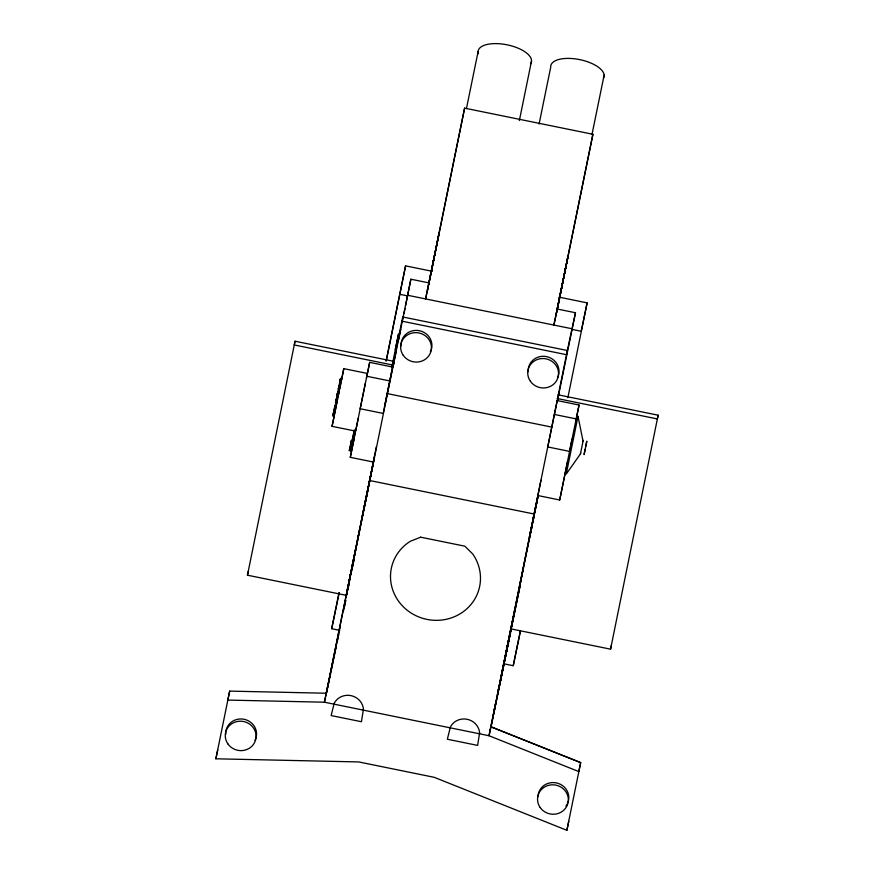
<?xml version="1.0" encoding="UTF-8"?>
<svg xmlns="http://www.w3.org/2000/svg" width="874" height="874" viewBox="0 0 874 874"><rect width="100%" height="100%" fill="white"/><g stroke="black" fill="none" stroke-linecap="round" stroke-linejoin="round"><path stroke-width="1.31" d="M366.272 497.164L365.791 499.688M337.484 393.376L337.364 393.901M334.261 415.467L334.065 416.417L336.359 405.241L332.054 426.337L354.352 430.871M338.697 393.628L337.888 397.539M509.487 636.469L509.728 635.322M335.463 403.395L335.66 402.346M336.676 403.646L336.293 405.722M366.424 378.147L367.408 373.449L343.799 368.642L341.658 379.349M565.052 473.795L567.652 460.817M577.9 416.909L578.009 416.352L583.045 441.141M578.009 416.352L566.254 474.047L580.445 453.912L583.187 440.441M502.998 667.922L502.758 669.102M503.348 666.163L506.712 650.18M506.21 651.938L506.133 652.485L506.385 651.25M507.117 648.191L506.931 649.065L507.728 644.914M507.051 647.809L507.302 646.935M508.089 642.871L507.991 643.57L508.056 643.002M508.428 641.691L508.231 642.215M509.706 635.201L509.957 633.956L509.859 634.622M510.787 629.892L510.624 630.689M432.958 263.227L433.526 260.43M561.742 287.087L561.818 286.617M561.916 286.257L562.091 285.23M493.1 716.035L494.793 707.601M373.471 461.253L373.296 462.018L350.299 457.331L365.408 383.074M369.669 362.36L360.143 408.726L383.14 413.413L392.666 367.047L369.669 362.36L367.353 373.93M373.296 462.018L376.366 446.69M565.227 473.129L559.688 499.994L537.903 495.547L540.973 480.23M557.044 401.767L557.273 400.587L579.058 405.023L575.813 420.798M559.688 499.994L572.066 439.087M489.888 731.636L490.325 729.451M495.973 701.767L495.798 702.609M502.583 669.812L502.31 671.308M506.21 651.381L506.625 650.573M505.423 656.45L505.456 655.762M505.696 654.353L505.106 657.346L505.533 655.926M431.439 270.711L431.614 269.848M431.723 269.323L431.865 268.569M431.953 268.176L432.149 267.182M429.079 282.422L429.265 281.504M430.423 275.834L430.227 276.807M431.723 269.421L431.308 271.464L431.428 270.896M561.392 288.759L561.567 287.896M336.042 400.663L335.867 401.548L336.129 400.303M338.642 387.706L340.587 378.3L339.931 381.37M341.745 378.824L341.352 380.616M434.924 253.558L435.197 252.28M558.737 301.934L558.606 302.568M560.114 295.161L559.447 298.285M564.68 272.655L564.877 271.672M566.024 266.067L562.911 281.373M512.83 619.961L509.411 636.6M529.48 538.318L532.244 525.066M334.873 406.246L335.168 404.924L334.764 406.771M355.478 430.543L353.522 440.157M355.762 430.587L358.264 418.154M352.637 564.003L352.058 566.986L352.561 564.626M366.862 494.433L367.441 491.45L365.955 498.584M369.931 479.422L370.751 475.139L370.281 477.401M429.997 277.932L428.872 283.121M438.748 234.931L439.24 232.418L438.966 233.729M560.715 292.113L560.889 291.348M563.096 280.423L558.715 301.672M494.706 708.027L493.602 713.424M501.501 674.564L501.687 674.193M505.238 656.844L505.019 657.958L505.117 657.27M507.215 647.7L507.576 645.591M504.822 659.488L505.565 655.281M509.007 638.424L509.225 637.31L507.39 646.487M510.077 633.399L510.197 632.743L509.509 636.163M510.34 632.306L510.219 632.918M511.651 625.762L511.814 625.03L511.607 625.992M512.142 623.435L511.738 625.391M521.112 579.309L520.401 582.543M534.954 510.285L535.445 507.838M531.927 525.962L531.305 529.087L532.419 523.657M536.909 501.37L534.145 514.83M536.997 500.715L536.723 502.288L538.111 495.558M537.117 500.573L537.237 499.939L535.15 509.913M333.234 414.418L333.049 415.303L333.311 414.047M337.812 392.055L337.998 390.962L336.676 397.299M338.653 387.794L338.478 388.679L338.741 387.433M405.536 305.889L410.878 279.21L429.036 282.903L425.583 298.93L464.607 108.136L592.911 134.279L557.262 309.494M432.663 264.647L432.849 263.751M433.242 261.872L433.438 260.856M433.821 258.988L433.613 260.015M435.034 253.132L435.307 251.81M438.093 237.947L436.312 246.785L438.366 236.854M438.256 237.378L438.868 234.352M464.607 108.136L428.959 283.362M562.801 281.92L557.448 308.238L557.59 307.539M560.343 293.893L560.026 295.445L560.168 294.866M560.507 293.107L560.671 292.298M560.605 292.604L560.747 291.949M566.702 262.845L567.313 259.818M498.093 691.465L498.388 690.023M501.042 677.35L501.337 675.908M501.862 672.849L502.146 671.407M504.276 662.153L504.593 660.351M504.757 659.575L505.041 658.144M505.489 656.166L505.795 653.949M506.789 649.732L506.603 650.671M507.095 648.268L507.412 646.465M505.653 655.402L508.897 639.342M509.433 636.742L508.679 640.467M509.695 635.453L512.677 620.759M530.005 534.276L530.747 530.54M536.199 504.615L536.483 503.184M534.211 514.753L531.468 528.136M592.911 134.279L553.876 325.062L557.328 309.046L575.485 312.739L557.35 401.242M333.409 413.511L332.863 416.133L333.77 411.829M334.534 407.95L334.993 405.809L334.065 410.168M336.228 399.757L335.529 402.99M337.146 395.081L337.976 391.082L337.725 392.415M338.839 386.887L338.271 389.553L339.188 385.205M340.008 381.042L340.281 379.644M339.669 388.875L340.893 382.823M355.336 431.253L354.899 433.428M350.802 572.885L348.748 583.286L350.867 573.071M352.899 562.714L354.593 554.378M353.118 561.403L346.038 596.592L350.944 572.841M355.816 548.304L353.227 561.283L354.483 555.219M358.307 536.123L359.607 529.633M363.682 510.132L373.46 461.843L362.349 516.239M428.97 282.652L427.452 290.179L427.583 289.545M435.241 252.062L435.077 252.881M437.426 241.366L433.264 261.796M429.396 280.86L433.93 258.453L433.591 260.212M436.355 246.621L436.519 245.823M437.557 240.7L436.705 244.884M556.541 312.455L557.503 307.965M558.89 301.137L558.683 302.164M559.863 296.341L559.895 296.199M560.431 293.522L560.529 293.107M556.651 311.898L555.897 315.634L556.028 315.001M559.502 298.056L562.419 283.81M565.128 270.459L566.123 265.74M564.091 275.594L564.32 274.48M566.024 266.199L566.811 262.32M495.558 703.821L495.886 702.139M501.61 674.597L502.146 672.084M502.55 669.987L502.474 669.834M494.608 708.443C493.449 714.211 496.53 698.971 495.416 704.531M497.929 692.23L497.699 693.421L497.874 692.569M498.551 689.247L498.803 688.013L497.929 692.317M500.704 678.475L500.638 679.36L501.654 674.335M508.012 643.297C507.117 647.962 508.952 639.145 508.078 643.144M508.515 640.861L509.356 637.157L507.565 645.733M510.35 632.033L511.072 628.482L509.99 633.847M520.172 583.592L519.932 584.848M501.632 675.176L502.222 672.204L501.807 674.215M504.025 663.388L503.697 665.016L503.937 663.836L513.246 665.693L520.489 631.061M505.543 655.314L506.199 652.485M520.423 582.292L519.156 588.639L522.433 572.885M529.742 535.511L529.426 537.073L530.431 532.157M530.551 531.611L530.879 529.983L530.758 530.551M507.029 648.584L507.16 647.94M510.165 633.147L510.274 632.601M520.401 582.455L520.959 579.713M521.723 576.206L521.876 575.453L521.592 576.818M532.801 521.603L533.588 517.79M533.479 518.49L534.101 515.365L533.632 517.627M535.937 505.86L535.62 507.412L535.86 506.308M536.603 503.107L537.75 496.967M346.246 595.325L247.462 575.201L295.03 341.221L393.813 361.344M568.745 821.331L566.876 830.3L434.203 777.314L358.668 761.931L215.867 758.796L229.676 691.115L326.297 693.235L374.28 457.069M333.278 414.036L334.808 406.716M335.889 401.166L337.626 392.961M336.031 406.552L339.079 391.628M337.604 398.894L336.741 403.242M353.172 435.623L352.244 440.234L354.352 429.888L353.446 434.258M339.702 630.34L331.694 628.712L339.025 592.67M386.079 361.038L405.58 265.871L432.269 271.311M386.308 360.689L405.58 265.871M391.738 367.408L398.522 333.988L395.267 349.578M410.878 279.21L324.429 702.204L227.797 700.085L229.676 691.115M384.855 405.033L402.739 316.967L567.346 350.496L489.025 735.733L578.796 771.589L580.675 762.62L490.904 726.775L580.675 762.62L566.876 830.3M373.744 461.133L346.071 597.324L349.95 578.774M393.311 365.168L393.857 362.513L393.049 366.348L396.348 350.485M344.367 606.96L345.7 600.394M347.874 589.721L349.229 583.034M352.222 568.319L352.757 565.642M402.892 318.879L403.427 316.279M403.952 313.679L405.012 308.478M433.045 262.626L434.728 254.531M435.503 250.783L436.017 248.249M428.61 284.826L428.719 284.247M429.91 278.347L430.194 276.949M430.696 274.48L431.09 272.535L430.063 277.462M432.237 266.92L432.51 265.587M432.597 265.139L433.1 262.506M557.634 307.364L558.562 302.775M557.055 310.292L557.164 309.713M557.317 308.588L559.349 298.897L558.213 304.338M565.27 269.727L562.179 284.957L562.343 284.192M565.423 269.006L565.828 267.029M494.16 710.595L494.411 709.393M498.125 691.312L498.42 689.903M499.098 687.543L537.98 495.471M500.267 681.764L500.551 680.376M500.398 680.54L538.46 494.466M557.383 401.363L558.464 396.042M558.639 395.168L558.847 394.185M513.246 665.693L520.303 630.984M567.86 397.67L587.131 302.863L559.098 297.149M510.449 628.777L610.565 649.174L658.133 415.194L558.005 394.797M335.66 402.499L336.588 398.074M339.68 382.572L340.325 379.545M338.773 393.3L343.799 368.642M334.054 416.712L332.054 426.337M350.103 446.734L349.272 450.787L351.392 440.387L350.55 444.44M351.315 446.975L350.485 451.028L352.593 440.627L351.763 444.68M354.09 437.404L354.352 436.104M353.981 439.556L350.299 457.331M360.689 524.324L368.304 486.818M354.56 555.187L358.81 534.112M351.195 571.618L355.379 551.112M355.412 550.686L355.685 549.396M433.646 259.851L433.755 259.305M435.809 249.319L436.06 248.107M436.137 247.703L436.432 246.228M466.454 108.518L478.089 51.642M519.353 120.568L531.523 61.049M539.083 124.042L550.718 67.167A27.17 11.744 11.6 0 1 579.943 59.661A27.17 11.744 11.6 0 1 603.475 78.103M591.96 134.629L604.142 75.109M564.768 272.033L566.538 263.413M533.216 518.326L533.752 515.747M557.273 400.587L547.747 446.942L569.531 451.388L579.058 405.023M501.752 673.373L501.894 672.696M502.113 671.56L502.255 670.882M502.79 668.239L514.884 610.03M504.079 661.826L504.342 661.017M530.474 531.927L531.501 526.869M499.032 686.833L499.207 685.981M500.9 678.038L501.556 674.794M502.736 669.178L501.534 674.422M503.26 666.567L503.435 665.748M504.648 660.099L504.79 659.433M505.008 658.297L505.15 657.619M505.97 653.096L505.183 656.964M506.177 652.332L506.865 649.131M507.324 646.618L508.843 639.659M509.16 637.801L509.903 634.109M523.428 567.991L522.412 572.907M502.2 671.833L501.982 672.893M502.375 670.292L502.911 668.293M505.806 654.615L506.734 650.016M503.402 665.857L503.063 668.129M504.91 659.04L505.15 657.86L505.03 658.428M585.176 449.28L584.072 454.644L586.815 441.173L585.711 446.548M338.992 392.229L339.21 391.213M368.631 485.365L370.041 478.526M364.218 507.324L366.272 497.153M352.801 563.435L353.544 559.852M437.983 238.449L438.693 235.03M432.696 264.505L432.291 266.625M566.428 263.915L567.685 257.885L567.412 259.185M529.688 535.871L538.045 495.187M506.09 652.736L505.882 653.708M506.112 652.375L506.297 651.709M508.155 642.532L508.362 641.56M580.675 452.808L580.445 453.912M295.03 341.221L294.243 344.957L393.027 365.081M247.462 575.201L248.249 571.465M215.867 758.796L217.746 749.826M331.694 628.712L339.21 592.736M398.555 339.888L400.773 329.29M364.928 504.495L367.637 491.527M351.337 572.153L352.714 565.533M340.423 625.609L324.429 702.204L489.025 735.733L510.569 632.612M343.471 611.013L345.689 600.405M326.559 692.896L330.711 673.002M331.268 670.347L335.977 647.809M337.364 641.177L338.751 634.546M438.584 235.587L439.087 233.129M434.083 257.841L434.258 256.934M434.465 255.765L434.848 253.93M435.481 250.914L435.678 249.942M561.195 289.797L561.512 288.3M561.534 288.103L561.676 287.437M563.577 278.107L562.495 283.394M564.396 274.032L564.713 272.535M567.018 261.053L567.532 258.584M561.021 290.671L561.327 289.174M533.501 518.14L533.861 516.447M533.97 515.889L534.287 514.349M497.437 694.732L506.461 650.682M507.237 647.568L507.576 645.93M507.674 645.405L508.012 643.756M508.242 642.63L508.526 641.243M510.613 630.941L519.812 587.142L490.882 727.758M587.131 302.863L581.199 331.257L571.847 329.356M658.133 415.194L657.346 418.93L557.23 398.533M610.565 649.174L611.352 645.438M575.485 312.739L566.45 354.68L401.843 321.151M356.723 544.207L357.051 542.732M537.903 495.547L538.078 494.782M407.426 295.226L572.033 328.766M399.647 294.265L407.655 295.904M366.785 376.246L389.782 380.933M554.389 414.462L576.174 418.908M387.127 393.562L551.734 427.102M369.473 480.482L534.08 514.01M478.384 53.773A27.17 11.744 11.6 0 1 506.636 44.727A27.17 11.744 11.6 0 1 530.442 63.955M528.224 371.756A15.437 14.683 11.8 0 1 546.523 356.614A15.437 14.683 11.8 0 1 557.459 377.71M567.27 803.993A15.437 14.683 11.8 0 1 565.882 806.167M538.002 796.76A15.437 14.683 11.8 0 1 556.334 782.896A15.437 14.683 11.8 0 1 567.805 802.824M401.144 345.864A15.437 14.683 11.8 0 1 419.433 330.722A15.437 14.683 11.8 0 1 430.369 351.818M225.776 734.422A15.437 14.683 11.8 0 1 225.82 731.855M226.016 730.588A15.437 14.683 11.8 0 1 246.02 719.805A15.437 14.683 11.8 0 1 255 740.376M363.42 709.262L361.421 721.727L331.159 715.566L334.185 703.308A15.437 14.683 11.8 0 1 350.966 695.628A15.437 14.683 11.8 0 1 363.42 709.262M479.608 732.936L477.619 745.402L447.357 739.24L450.383 726.982A15.437 14.683 11.8 0 1 467.164 719.291A15.437 14.683 11.8 0 1 479.608 732.936M565.697 267.63L565.008 271.071L565.697 267.63M495.154 705.766L494.87 707.208L495.154 705.744M354.396 557.623L353.304 562.965L354.374 557.579M420.656 537.182L410.299 541.29A45.087 42.881 11.8 0 0 398.216 600.722A45.087 42.881 11.8 0 0 460.696 613.45A45.087 42.881 11.8 0 0 472.768 554.018L464.837 546.184L420.656 537.182M530.365 381.239A15.437 14.683 11.8 0 0 556.989 379.95A15.437 14.683 11.8 0 0 542.033 358.548A15.437 14.683 11.8 0 0 530.365 381.239M403.275 355.357A15.437 14.683 11.8 0 0 429.899 354.057A15.437 14.683 11.8 0 0 414.953 332.655A15.437 14.683 11.8 0 0 403.275 355.357M540.176 807.521A15.437 14.683 11.8 0 0 566.8 806.232A15.437 14.683 11.8 0 0 551.855 784.83A15.437 14.683 11.8 0 0 540.176 807.521M227.906 743.916A15.437 14.683 11.8 0 0 254.531 742.616A15.437 14.683 11.8 0 0 239.585 721.214A15.437 14.683 11.8 0 0 227.906 743.916"/></g></svg>
